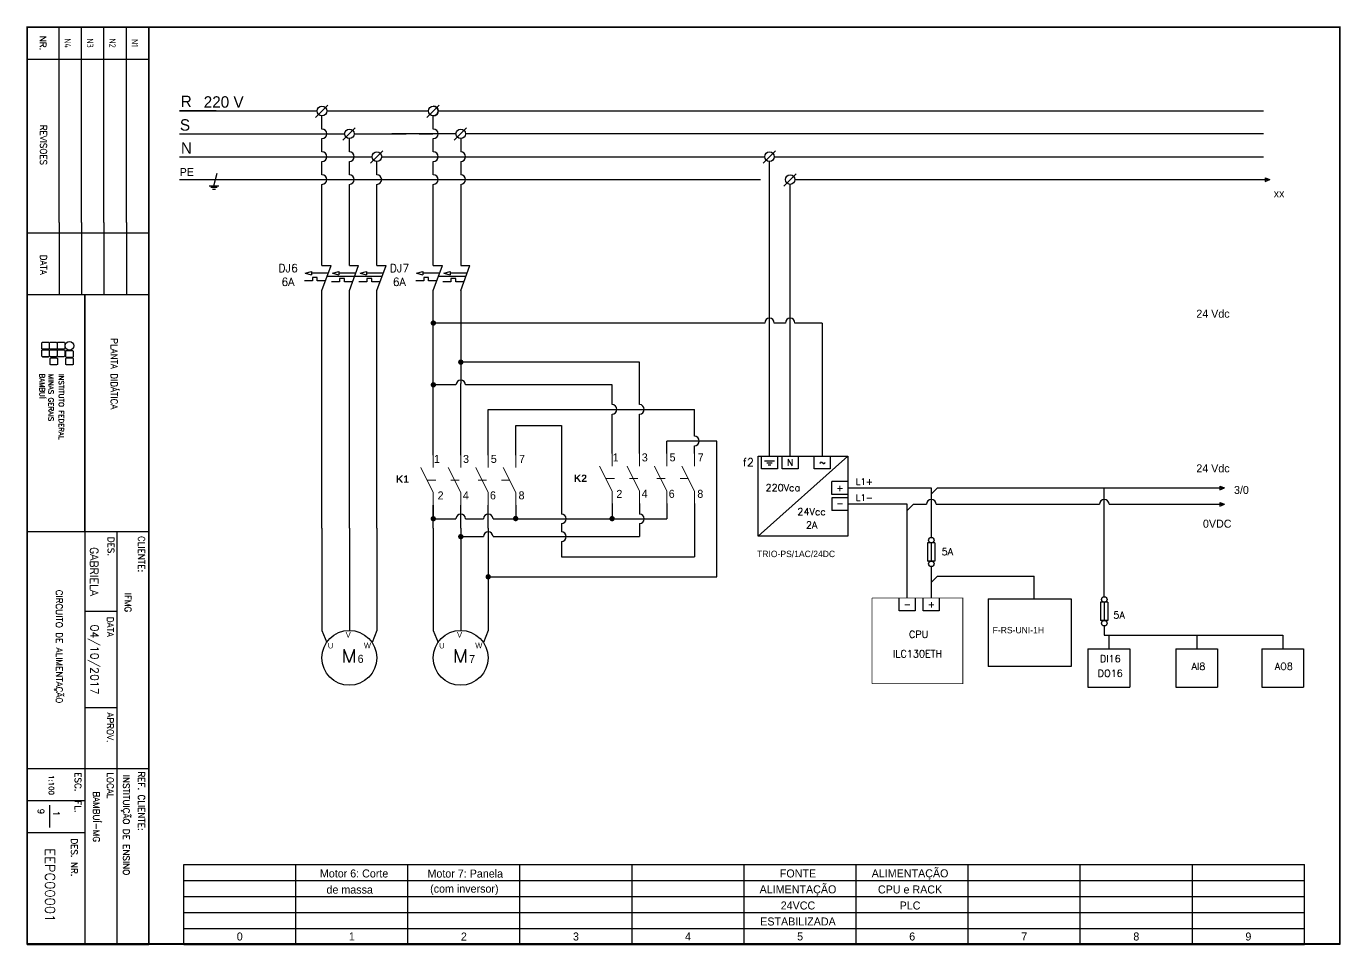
# Model space of a CAD drawing. Extents: x -2333 to 4564, y -5034 to 5704.
# Drawn here: x -2316 to 557, y 3540 to 5548 of the extents above; entities that cross this region are included whole.
import ezdxf
from ezdxf.enums import TextEntityAlignment as Align

# ---------------------------------------------------------------- set-up
doc = ezdxf.new("R2010")
doc.units = 0
doc.header["$LTSCALE"] = 10
doc.header["$MEASUREMENT"] = 0
doc.linetypes.add('DASHDOT', pattern=[25.4, 12.7, -6.35, 0, -6.35])
doc.linetypes.add('HIDDEN2', pattern=[4.7625, 3.175, -1.5875])
doc.layers.get('0').update_dxf_attribs({"linetype": 'CONTINUOUS'})
for name, color, linetype in [('2', 2, 'CONTINUOUS'), ('2T', 3, 'CONTINUOUS'), ('3', 12, 'CONTINUOUS'), ('7', 7, 'DASHDOT'), ('KADER', 2, 'CONTINUOUS'), ('LEG', 7, 'CONTINUOUS'), ('TRACADO', 2, 'HIDDEN2')]:
    doc.layers.add(name, color=color, linetype=linetype)
doc.layers.add('PDF2_Geometry', color=7, linetype='CONTINUOUS', true_color=0x008000)
doc.styles.add('HNSTYLE', font='HEIN.SHX', dxfattribs={"height": 3.5})
doc.styles.add('ROMANS', font='romans')
doc.styles.add('ROMANT', font='romant')
doc.styles.get("Standard").update_dxf_attribs({"font": 'ISO', "height": 2.5})

msp = doc.modelspace()

# ---------------------------------------------------------------- hatches: boundary and pattern name
at = {"layer": 'LEG', "linetype": 'Continuous', "transparency": 33554559}
for points in [[(-1420.54002, 4898.77356, 0.4146680619), (-1426.45216, 4904.6857), (-1426.45216, 4904.6857, 0.4146680619), (-1432.36429, 4898.77356), (-1432.36429, 4898.77356, 0.4146680619), (-1426.45216, 4892.86143), (-1426.45216, 4892.86143, 0.4146680619)], [(-1360.54375, 4813.33069, 0.4146680619), (-1366.45588, 4819.24283), (-1366.45588, 4819.24283, 0.4146680619), (-1372.36802, 4813.33069), (-1372.36802, 4813.33069, 0.4146680619), (-1366.45588, 4807.41856), (-1366.45588, 4807.41856, 0.4146680619)], [(-1420.51667, 4763.83472, 0.4146680619), (-1426.4288, 4769.74685), (-1426.4288, 4769.74685, 0.4146680619), (-1432.34094, 4763.83472), (-1432.34094, 4763.83472, 0.4146680619), (-1426.4288, 4757.92258), (-1426.4288, 4757.92258, 0.4146680619)], [(-1420.6468, 4471.0187, 0.4146680619), (-1426.55894, 4476.93083), (-1426.55894, 4476.93083, 0.4146680619), (-1432.47107, 4471.0187), (-1432.47107, 4471.0187, 0.4146680619), (-1426.55894, 4465.10656), (-1426.55894, 4465.10656, 0.4146680619)], [(-1240.62522, 4471.36857, 0.4146680619), (-1246.53736, 4477.2807), (-1246.53736, 4477.2807, 0.4146680619), (-1252.44949, 4471.36857), (-1252.44949, 4471.36857, 0.4146680619), (-1246.53736, 4465.45643), (-1246.53736, 4465.45643, 0.4146680619)], [(-1029.82596, 4471.20857, 0.4146680619), (-1035.7381, 4477.12071), (-1035.7381, 4477.12071, 0.4146680619), (-1041.65023, 4471.20857), (-1041.65023, 4471.20857, 0.4146680619), (-1035.7381, 4465.29643), (-1035.7381, 4465.29643, 0.4146680619)], [(-1360.60622, 4431.84121, 0.4146680619), (-1366.51835, 4437.75335), (-1366.51835, 4437.75335, 0.4146680619), (-1372.43049, 4431.84121), (-1372.43049, 4431.84121, 0.4146680619), (-1366.51835, 4425.92907), (-1366.51835, 4425.92907, 0.4146680619)], [(-1300.62758, 4344.04222, 0.4146680619), (-1306.53971, 4349.95435), (-1306.53971, 4349.95435, 0.4146680619), (-1312.45185, 4344.04222), (-1312.45185, 4344.04222, 0.4146680619), (-1306.53971, 4338.13008), (-1306.53971, 4338.13008, 0.4146680619)]]:
    msp.add_hatch(color=0, dxfattribs=at).paths.add_polyline_path(points)

# ---------------------------------------------------------------- linework, layer by layer
at = {"color": 0}
for p, q in [((-2314.60218, 5545.77034), (-2314.60218, 5360.27034)), ((-2244.60218, 5118.59963), (-2244.60218, 5545.77034)), ((-2195.60218, 5118.59963), (-2195.60218, 5545.77034)), ((-2146.60218, 5118.59963), (-2146.60218, 5545.77034)), ((-2097.60218, 5118.59963), (-2097.60218, 5545.77034)), ((-2048.60218, 3540.27034), (-2048.60218, 5545.77034)), ((555.39782, 3540.27034), (555.39782, 5545.77034)), ((-2314.60218, 5475.77034), (-2048.60218, 5475.77034)), ((-1684.08189, 5348.26831), (-1657.05313, 5375.29707)), ((-1440.68917, 5348.26831), (-1413.66041, 5375.29707)), ((-2314.60218, 5360.27034), (-2314.60218, 3540.27034)), ((-1624.08561, 5298.26831), (-1597.05686, 5325.29707)), ((-1380.69289, 5298.26831), (-1353.66414, 5325.29707)), ((-1564.08189, 5248.26831), (-1537.05313, 5275.29707)), ((-705.7734, 5248.26831), (-678.74464, 5275.29707)), ((-660.5893, 5198.26831), (-633.56054, 5225.29707)), ((-2244.60218, 5118.59963), (-2244.60218, 4961.09963)), ((-2195.60218, 5118.59963), (-2195.60218, 4961.09963)), ((-2146.60218, 5118.59963), (-2146.60218, 4961.09963)), ((-2097.60218, 5118.59963), (-2097.60218, 4961.09963)), ((-2314.60218, 5095.83787), (-2048.60218, 5095.83787)), ((-2314.60218, 4961.09963), (-2048.60218, 4961.09963)), ((-2188.60218, 4961.09963), (-2188.60218, 3540.27034)), ((-2188.60218, 4443.09963), (-2188.60218, 4961.09963)), ((-2314.60218, 4443.09963), (-2048.60218, 4443.09963)), ((-2118.60218, 4443.09963), (-2118.60218, 3540.27034)), ((-2118.60218, 4268.09963), (-2188.60218, 4268.09963)), ((-2188.60218, 4058.09963), (-2118.60218, 4058.09963)), ((-2314.60218, 3925.27034), (-2048.60218, 3925.27034)), ((-2314.60218, 3855.27034), (-2188.60218, 3855.27034)), ((-2265.60218, 3844.77034), (-2265.60218, 3795.77034)), ((-2314.60218, 3785.27034), (-2188.60218, 3785.27034)), ((-2314.60218, 3540.27034), (-2314.60218, 3540.27034)), ((-2314.60218, 3540.27034), (-2048.60218, 3540.27034))]:
    msp.add_line(p, q, dxfattribs=at)
at = {"color": 0, "const_width": 3.5}
msp.add_lwpolyline([(-2314.60218, 3541.53599), (555.39782, 3541.53599), (555.39782, 5545.77034), (-2314.60218, 5545.77034), (-2314.60218, 3541.53599)], dxfattribs=at)
at = {"color": 0}
for centre in [(-1669.89953, 5362.45067), (-1426.50681, 5362.45067), (-1609.90325, 5312.45067), (-1366.51053, 5312.45067), (-1549.89953, 5262.45067), (-691.59104, 5262.45067), (-646.40694, 5212.45067)]:
    msp.add_circle(centre, 10.5, dxfattribs=at)
for centre, start, end in [((-1426.50685, 5362.45063), 270, 90), ((-1426.50685, 5362.45063), 270, 90), ((-1669.89953, 5312.45067), 270, 90), ((-1426.50681, 5312.45067), 270, 90), ((-1669.89953, 5262.45067), 270, 90), ((-1609.90325, 5262.45067), 270, 90), ((-1426.50681, 5262.45067), 270, 90), ((-1366.51053, 5262.45067), 270, 90), ((-1669.89953, 5212.45067), 270, 90), ((-1609.90325, 5212.45067), 270, 90), ((-1549.89953, 5212.45067), 270, 90), ((-1426.50681, 5212.45067), 270, 90), ((-1366.51053, 5212.45067), 270, 90), ((-691.59104, 4898.81955), 0, 180), ((-646.40694, 4898.81955), 0, 180), ((-1366.51053, 4763.37668), 0, 180), ((-1035.72963, 4709.98448), 270, 90), ((-975.73335, 4709.98448), 270, 90), ((-855.72963, 4640.84223), 270, 90), ((-337.86892, 4502.75361), 0, 180), ((40.2517, 4502.75361), 0, 180), ((-1366.51053, 4470.83737), 0, 180), ((-1306.50681, 4470.83737), 0, 180), ((-1146.50681, 4470.83737), 270, 90), ((-975.73335, 4470.83737), 270, 90), ((-1306.50681, 4431.85232), 0, 180), ((-1146.50681, 4431.85232), 270, 90)]:
    msp.add_arc(centre, 10.5, start, end, dxfattribs=at)
at = {"layer": '2', "color": 0}
for p, q in [((-2314.60219, 5360.27034), (-2314.60219, 5545.77034)), ((-2314.60219, 5475.77034), (-2314.60219, 5545.77034)), ((-2244.60219, 5545.77034), (-2314.60219, 5545.77034)), ((-2314.60219, 3540.27034), (-2314.60219, 5360.27034)), ((-1426.50681, 5322.95067), (-1426.50681, 5351.95067)), ((-1426.50681, 5272.95067), (-1426.50681, 5301.95067)), ((-1366.51053, 5301.95067), (-1366.51053, 5272.95067)), ((-1426.50681, 5222.95067), (-1426.50681, 5251.95067)), ((-1366.51053, 5251.95067), (-1366.51053, 5222.95067)), ((-1366.51053, 5201.95067), (-1366.51053, 5024.58771)), ((388.41241, 5212.45067), (401.36241, 5212.45067)), ((391.91241, 5216.47567), (391.91241, 5208.42567)), ((391.91241, 5216.47567), (402.23741, 5212.45067)), ((391.91241, 5208.42567), (402.23741, 5212.45067)), ((-1706.69365, 5007.73967), (-1692.75883, 5011.44884)), ((-1706.69365, 5007.69438), (-1692.75883, 5003.98521)), ((-1692.75883, 5011.44884), (-1692.75883, 5003.98521)), ((-1669.89953, 4969.77244), (-1649.9484, 5024.58771)), ((-1646.69587, 5007.73967), (-1632.76105, 5011.44884)), ((-1646.69587, 5007.69438), (-1632.76105, 5003.98521)), ((-1632.76105, 5011.44884), (-1632.76105, 5003.98521)), ((-1596.09255, 5007.71703), (-1632.76105, 5007.71703)), ((-1609.90325, 4969.77244), (-1589.95213, 5024.58771)), ((-1586.69959, 5007.73967), (-1572.76477, 5011.44884)), ((-1586.69959, 5007.69438), (-1572.76477, 5003.98521)), ((-1572.76477, 5011.44884), (-1572.76477, 5003.98521)), ((-1536.09628, 5007.71703), (-1572.76477, 5007.71703)), ((-1549.90698, 4969.77244), (-1529.95585, 5024.58771)), ((-1463.30093, 5007.73967), (-1449.36611, 5011.44884)), ((-1463.30093, 5007.69438), (-1449.36611, 5003.98521)), ((-1449.36611, 5011.44884), (-1449.36611, 5003.98521)), ((-1426.50681, 4969.77244), (-1406.55568, 5024.58771)), ((-1403.30315, 5007.73967), (-1389.36833, 5011.44884)), ((-1403.30315, 5007.69438), (-1389.36833, 5003.98521)), ((-1389.36833, 5011.44884), (-1389.36833, 5003.98521)), ((-1352.69983, 5007.71703), (-1389.36833, 5007.71703)), ((-1366.51053, 4969.77244), (-1346.55941, 5024.58771)), ((-1690.66411, 4991.38373), (-1708.16407, 4991.38373)), ((-1680.16414, 4998.38372), (-1690.66411, 4998.38372)), ((-1690.66411, 4998.38372), (-1690.66411, 4991.38373)), ((-1680.16414, 4991.38373), (-1680.16414, 4998.38372)), ((-1662.03366, 4991.38373), (-1680.16414, 4991.38373)), ((-1631.5171, 4989.05041), (-1649.01705, 4989.05041)), ((-1621.01712, 4996.05039), (-1631.5171, 4996.05039)), ((-1631.5171, 4996.05039), (-1631.5171, 4989.05041)), ((-1621.01712, 4989.05041), (-1621.01712, 4996.05039)), ((-1602.88665, 4989.05041), (-1621.01712, 4989.05041)), ((-1571.52082, 4989.05041), (-1589.02078, 4989.05041)), ((-1561.02085, 4996.05039), (-1571.52082, 4996.05039)), ((-1571.52082, 4996.05039), (-1571.52082, 4989.05041)), ((-1561.02085, 4989.05041), (-1561.02085, 4996.05039)), ((-1542.89037, 4989.05041), (-1561.02085, 4989.05041)), ((-1447.27139, 4991.38373), (-1464.77135, 4991.38373)), ((-1436.77142, 4998.38372), (-1447.27139, 4998.38372)), ((-1447.27139, 4998.38372), (-1447.27139, 4991.38373)), ((-1436.77142, 4991.38373), (-1436.77142, 4998.38372)), ((-1418.64094, 4991.38373), (-1436.77142, 4991.38373)), ((-1388.12438, 4989.05041), (-1405.62433, 4989.05041)), ((-1377.6244, 4996.05039), (-1388.12438, 4996.05039)), ((-1388.12438, 4996.05039), (-1388.12438, 4989.05041)), ((-1377.6244, 4989.05041), (-1377.6244, 4996.05039)), ((-1359.49393, 4989.05041), (-1377.6244, 4989.05041)), ((-1426.50681, 4609.98448), (-1426.50681, 4969.77244)), ((-1366.51053, 4969.77244), (-1366.51053, 4766.28108)), ((-576.40694, 4898.81955), (-576.40694, 4607.97661)), ((-646.40694, 4607.97661), (-646.40694, 4847.3052)), ((-691.59104, 4607.97661), (-691.59104, 4675.05971)), ((-520.13801, 4607.97661), (-716.40694, 4432.97661)), ((-716.40694, 4607.97661), (-520.13801, 4607.97661)), ((-716.40694, 4432.97661), (-716.40694, 4607.97661)), ((-709.09104, 4580.19961), (-709.09104, 4607.97661)), ((-702.79104, 4597.67735), (-680.39104, 4597.67735)), ((-674.09104, 4607.97661), (-674.09104, 4580.19961)), ((-663.90694, 4580.19961), (-663.90694, 4607.97661)), ((-628.90694, 4607.97661), (-628.90694, 4580.19961)), ((-593.93816, 4580.19961), (-593.93816, 4607.97661)), ((-558.93816, 4607.97661), (-558.93816, 4580.19961)), ((-520.13801, 4607.97661), (-520.13801, 4432.97661)), ((-674.09104, 4580.19961), (-709.09104, 4580.19961)), ((-697.19104, 4593.38335), (-685.99104, 4593.38335)), ((-694.39104, 4588.65402), (-688.79104, 4588.65402)), ((-628.90694, 4580.19961), (-663.90694, 4580.19961)), ((-558.93816, 4580.19961), (-593.93816, 4580.19961)), ((-555.13801, 4524.31111), (-555.13801, 4552.08811)), ((-520.13801, 4552.08811), (-555.13801, 4552.08811)), ((292.89026, 4542.22461), (292.89026, 4534.17461)), ((292.89026, 4542.22461), (303.21526, 4538.19961)), ((-520.13801, 4524.31111), (-555.13801, 4524.31111)), ((-555.13801, 4516.64211), (-555.13801, 4488.86511)), ((-520.13801, 4516.64211), (-555.13801, 4516.64211)), ((-520.13801, 4538.19961), (-350.71037, 4538.19961)), ((-350.71037, 4538.19961), (-337.86892, 4538.19961)), ((-337.86892, 4538.19961), (-337.86892, 4430.33286)), ((-324.17585, 4538.19961), (289.39026, 4538.19961)), ((-324.17585, 4538.19961), (-278.20425, 4538.19961)), ((289.39026, 4538.19961), (302.34026, 4538.19961)), ((292.89026, 4534.17461), (303.21526, 4538.19961)), ((-520.13801, 4488.86511), (-555.13801, 4488.86511)), ((-390.36892, 4408.78316), (-390.36892, 4489.06054)), ((-376.67585, 4502.75361), (-348.36892, 4502.75361)), ((-376.67585, 4502.75361), (-348.36892, 4502.75361)), ((-327.36892, 4502.75361), (29.7517, 4502.75361)), ((50.7517, 4502.75361), (289.39026, 4502.75361)), ((289.39026, 4502.75361), (302.34026, 4502.75361)), ((292.89026, 4506.77861), (292.89026, 4498.72861)), ((292.89026, 4506.77861), (303.21526, 4502.75361)), ((292.89026, 4498.72861), (303.21526, 4502.75361)), ((-1669.89953, 4450.19283), (-1669.89953, 4226.41155)), ((-1609.90325, 4450.19283), (-1610.06406, 4226.94208)), ((-1549.89953, 4450.19283), (-1549.89953, 4226.41155)), ((-1426.50681, 4450.19283), (-1426.50681, 4226.41155)), ((-1366.51053, 4450.19283), (-1366.67134, 4226.94208)), ((-1306.50681, 4450.19283), (-1306.50681, 4226.41155)), ((-520.13801, 4432.97661), (-716.40694, 4432.97661)), ((-390.36892, 4297.71461), (-390.36892, 4408.78316)), ((-329.86892, 4418.33286), (-345.86892, 4418.33286)), ((-345.86892, 4418.33286), (-345.86892, 4378.33286)), ((-337.86892, 4418.33286), (-337.86892, 4378.33286)), ((-337.86892, 4418.33286), (-337.86892, 4378.33286)), ((-329.86892, 4418.33286), (-329.86892, 4378.33286)), ((-329.86892, 4378.33286), (-345.86892, 4378.33286)), ((-337.86892, 4366.33286), (-337.86892, 4297.71461)), ((-407.86892, 4269.93761), (-407.86892, 4297.71461)), ((-372.86892, 4297.71461), (-372.86892, 4269.93761)), ((-355.40014, 4269.93761), (-355.40014, 4297.71461)), ((-320.40014, 4297.71461), (-320.40014, 4269.93761)), ((-213.78902, 4295.58973), (-213.78902, 4148.26589)), ((-31.84695, 4295.58973), (-31.84695, 4148.26589)), ((48.2517, 4288.60718), (32.2517, 4288.60718)), ((32.2517, 4288.60718), (32.2517, 4248.60718)), ((40.2517, 4288.60718), (40.2517, 4248.60718)), ((48.2517, 4288.60718), (48.2517, 4248.60718)), ((-372.86892, 4269.93761), (-407.86892, 4269.93761)), ((-320.40014, 4269.93761), (-355.40014, 4269.93761)), ((-1669.89953, 4226.41155), (-1659.4171, 4200.76757)), ((-1549.89953, 4226.41155), (-1560.32085, 4200.19142)), ((-1426.50681, 4226.41155), (-1416.02438, 4200.76757)), ((-1306.50681, 4226.41155), (-1316.92813, 4200.19142)), ((48.2517, 4248.60718), (32.2517, 4248.60718)), ((4.66858, 4186.76626), (4.66858, 4103.07498)), ((95.83482, 4186.76626), (95.83482, 4103.07498)), ((196.70248, 4186.76626), (196.70248, 4103.07498)), ((287.86872, 4186.76626), (287.86872, 4103.07498)), ((384.9166, 4186.76626), (384.9166, 4103.07498)), ((476.08285, 4186.76626), (476.08285, 4103.07498)), ((4.66858, 4103.07498), (95.83482, 4103.07498)), ((196.70248, 4103.07498), (287.86872, 4103.07498)), ((384.9166, 4103.07498), (476.08285, 4103.07498)), ((-2314.60219, 3925.27034), (-2314.60219, 3540.27034)), ((-2048.60219, 3540.27034), (-2314.60219, 3540.27034))]:
    msp.add_line(p, q, dxfattribs=at)
at = {"layer": '2', "color": 0, "linetype": 'Continuous'}
for p, q in [((-1906.0896, 5198.45067), (-1899.0896, 5226.45067)), ((-1916.5896, 5198.45067), (-1895.5896, 5198.45067)), ((-1899.0896, 5194.95067), (-1913.0896, 5194.95067)), ((-1909.5896, 5191.45067), (-1902.5896, 5191.45067)), ((-702.09104, 4898.81955), (-1426.50681, 4898.81955))]:
    msp.add_line(p, q, dxfattribs=at)
at = {"layer": '2', "color": 0}
for centre, radius in [((-337.86892, 4424.33286), 6), ((-337.86892, 4372.33286), 6), ((40.2517, 4294.60718), 6), ((-1610.19662, 4166.94223), 60), ((-1366.8039, 4166.94223), 60), ((40.2517, 4242.60718), 6)]:
    msp.add_circle(centre, radius, dxfattribs=at)
for points in [[(-1620.24172, 4186.22458), (-1623.24172, 4185.6714), (-1608.73147, 4156.07425), (-1611.93902, 4156.06475)], [(-1623.24172, 4156.32487), (-1620.24172, 4156.32487), (-1623.24172, 4185.6714), (-1620.24172, 4186.22458)], [(-1611.93902, 4156.06475), (-1608.73147, 4156.07425), (-1600.59902, 4186.30511), (-1597.59902, 4185.76111)], [(-1597.59902, 4185.76111), (-1600.59902, 4186.30511), (-1597.59902, 4156.23975), (-1600.59902, 4156.23975)], [(-1376.849, 4186.22458), (-1379.849, 4185.6714), (-1365.33875, 4156.07425), (-1368.5463, 4156.06475)], [(-1379.849, 4156.32487), (-1376.849, 4156.32487), (-1379.849, 4185.6714), (-1376.849, 4186.22458)], [(-1368.5463, 4156.06475), (-1365.33875, 4156.07425), (-1357.2063, 4186.30511), (-1354.2063, 4185.76111)], [(-1354.2063, 4185.76111), (-1357.2063, 4186.30511), (-1354.2063, 4156.23975), (-1357.2063, 4156.23975)]]:
    msp.add_trace(points, dxfattribs=at)
at = {"layer": '3', "color": 0}
for p, q in [((-2314.60219, 3540.27034), (-2314.60219, 3540.27034)), ((-2314.60218, 3540.27034), (-2314.60218, 3540.27034))]:
    msp.add_line(p, q, dxfattribs=at)
at = {"layer": '7', "color": 0, "ltscale": 10}
for p, q in [((-1981.31781, 5212.45067), (-656.90694, 5212.45067)), ((-635.90694, 5212.45067), (388.41241, 5212.45067))]:
    msp.add_line(p, q, dxfattribs=at)
at = {"layer": 'KADER', "color": 0}
for p, q in [((-1972.18615, 3715.27034), (477.81385, 3715.27034)), ((-1972.18615, 3540.27034), (-1972.18615, 3715.27034)), ((-1727.18615, 3575.27034), (-1727.18615, 3715.27034)), ((-1482.18615, 3575.27034), (-1482.18615, 3715.27034)), ((-1237.18615, 3575.27034), (-1237.18615, 3715.27034)), ((-992.18615, 3575.27034), (-992.18615, 3715.27034)), ((-992.18615, 3575.27034), (-992.18615, 3715.27034)), ((-747.18615, 3575.27034), (-747.18615, 3715.27034)), ((-502.18615, 3575.27034), (-502.18615, 3715.27034)), ((-257.18615, 3575.27034), (-257.18615, 3715.27034)), ((-12.18615, 3575.27034), (-12.18615, 3715.27034)), ((232.81385, 3575.27034), (232.81385, 3715.27034)), ((477.81385, 3540.27034), (477.81385, 3715.27034)), ((-1972.18615, 3680.27034), (477.81385, 3680.27034)), ((-1727.18615, 3540.27034), (-1727.18615, 3680.27034)), ((-1972.18615, 3645.27034), (477.81385, 3645.27034)), ((-1972.18615, 3610.27034), (477.81385, 3610.27034)), ((-1972.18615, 3575.27034), (477.81385, 3575.27034)), ((-1727.18615, 3540.27034), (-1727.18615, 3575.27034)), ((-1482.18615, 3540.27034), (-1482.18615, 3575.27034)), ((-1237.18615, 3540.27034), (-1237.18615, 3575.27034)), ((-992.18615, 3540.27034), (-992.18615, 3575.27034)), ((-747.18615, 3540.27034), (-747.18615, 3575.27034)), ((-502.18615, 3540.27034), (-502.18615, 3575.27034)), ((-257.18615, 3540.27034), (-257.18615, 3575.27034)), ((-12.18615, 3540.27034), (-12.18615, 3575.27034)), ((232.81385, 3540.27034), (232.81385, 3575.27034))]:
    msp.add_line(p, q, dxfattribs=at)
at = {"layer": 'LEG', "color": 0}
for p, q in [((-2314.60219, 5360.27034), (-2314.60219, 5545.77034)), ((-2244.60219, 5545.77034), (-2314.60219, 5545.77034)), ((-2314.60219, 5360.27034), (-2314.60219, 3540.27034)), ((-324.17585, 4538.19961), (-337.86892, 4524.50654)), ((-376.67585, 4502.75361), (-390.36892, 4489.06054)), ((-324.17588, 4345.31107), (-337.86895, 4331.618))]:
    msp.add_line(p, q, dxfattribs=at)
at = {"layer": 'LEG', "linetype": 'Continuous'}
for p, q in [((555.39782, 5545.77034), (-2314.60218, 5545.77034)), ((-2048.60218, 5545.77034), (-2244.60219, 5545.77034)), ((-2048.60218, 5545.77034), (-2048.60218, 3540.27034)), ((555.39782, 5545.77034), (-2048.60218, 5545.77034)), ((-1901.31781, 5362.45067), (-1981.31781, 5362.45067)), ((-1981.31781, 5362.45067), (-1794.39517, 5362.45067)), ((-1669.89953, 5322.95067), (-1669.89953, 5351.95067)), ((-1669.89953, 5272.95067), (-1669.89953, 5301.95067)), ((-1609.90325, 5272.95067), (-1609.90325, 5301.95067)), ((-1981.31781, 5262.45067), (-1674.39517, 5262.45067)), ((-1674.39517, 5262.45067), (-1560.39953, 5262.45067)), ((-1539.39953, 5262.45067), (-1317.00681, 5262.45067)), ((-1317.00681, 5262.45067), (-702.09104, 5262.45067)), ((-681.09104, 5262.45067), (388.41241, 5262.45067)), ((-1669.89953, 5222.95067), (-1669.89953, 5251.95067)), ((-1609.90325, 5222.95067), (-1609.90325, 5251.95067)), ((-1549.89953, 5222.95067), (-1549.89953, 5251.95067)), ((-691.59104, 4675.05971), (-691.59104, 5251.95067)), ((-1906.0896, 5198.45067), (-1902.5896, 5212.45067)), ((-1669.89953, 5024.58771), (-1669.89953, 5201.95067)), ((-1609.90325, 5024.58771), (-1609.90325, 5201.95067)), ((-1549.89953, 5024.58771), (-1549.89953, 5201.95067)), ((-1426.50681, 5024.58771), (-1426.50681, 5201.95067)), ((-646.40694, 4847.3052), (-646.40694, 5201.95067)), ((-1656.08883, 5007.71703), (-1692.75883, 5007.71703)), ((-1412.69611, 5007.71703), (-1449.36611, 5007.71703)), ((-1669.89953, 4450.19283), (-1669.89953, 4969.77244)), ((-1609.90325, 4450.19283), (-1609.90325, 4969.77244)), ((-1549.89953, 4450.19283), (-1549.89953, 4969.79291)), ((-656.90694, 4898.81955), (-681.09104, 4898.81955)), ((-576.40694, 4898.81955), (-635.90694, 4898.81955)), ((-2282.35585, 4855.64495), (-2281.14454, 4856.85491)), ((-2281.14454, 4856.85491), (-2267.06823, 4856.85491)), ((-2267.06823, 4856.85491), (-2266.1493, 4854.93567)), ((-2265.36805, 4855.64495), (-2264.15674, 4856.85491)), ((-2264.15674, 4856.85491), (-2250.08043, 4856.85491)), ((-2250.08043, 4856.85491), (-2249.1615, 4854.93567)), ((-2248.38328, 4855.64495), (-2247.17196, 4856.85491)), ((-2247.17196, 4856.85491), (-2233.09565, 4856.85491)), ((-2233.09565, 4856.85491), (-2232.17673, 4854.93567)), ((-2282.35585, 4842.41889), (-2282.35585, 4855.64495)), ((-2280.68507, 4841.41755), (-2282.35585, 4842.41889)), ((-2282.35585, 4839.35612), (-2281.14454, 4840.56608)), ((-2282.35585, 4826.13006), (-2282.35585, 4839.35612)), ((-2281.14454, 4840.56608), (-2267.06823, 4840.56608)), ((-2268.02893, 4841.41755), (-2280.68507, 4841.41755)), ((-2280.68507, 4841.41755), (-2268.02893, 4841.41755)), ((-2268.02893, 4841.41755), (-2280.68507, 4841.41755)), ((-2266.1493, 4842.37717), (-2268.02893, 4841.41755)), ((-2267.06823, 4840.56608), (-2266.1493, 4838.64684)), ((-2266.1493, 4854.93567), (-2266.1493, 4842.37717)), ((-2266.1493, 4838.64684), (-2266.1493, 4826.08834)), ((-2265.36805, 4842.41889), (-2265.36805, 4855.64495)), ((-2263.69727, 4841.41755), (-2265.36805, 4842.41889)), ((-2265.36805, 4839.35612), (-2264.15674, 4840.56608)), ((-2265.36805, 4826.13006), (-2265.36805, 4839.35612)), ((-2264.15674, 4840.56608), (-2250.08043, 4840.56608)), ((-2251.04113, 4841.41755), (-2263.69727, 4841.41755)), ((-2249.1615, 4842.37717), (-2251.04113, 4841.41755)), ((-2250.08043, 4840.56608), (-2249.1615, 4838.64684)), ((-2249.1615, 4854.93567), (-2249.1615, 4842.37717)), ((-2249.1615, 4838.64684), (-2249.1615, 4826.08834)), ((-2248.38328, 4842.41889), (-2248.38328, 4855.64495)), ((-2246.7125, 4841.41755), (-2248.38328, 4842.41889)), ((-2248.38328, 4839.35612), (-2247.17196, 4840.56608)), ((-2248.38328, 4826.13006), (-2248.38328, 4839.35612)), ((-2247.17196, 4840.56608), (-2233.09565, 4840.56608)), ((-2234.05635, 4841.41755), (-2246.7125, 4841.41755)), ((-2232.17673, 4842.37717), (-2234.05635, 4841.41755)), ((-2233.09565, 4840.56608), (-2232.17673, 4838.64684)), ((-2232.17673, 4854.93567), (-2232.17673, 4842.37717)), ((-2232.17673, 4838.64684), (-2232.17673, 4826.08834)), ((-2229.88482, 4837.90659), (-2228.67351, 4839.11655)), ((-2229.88482, 4824.68053), (-2229.88482, 4837.90659)), ((-2228.67351, 4839.11655), (-2214.5972, 4839.11655)), ((-2214.5972, 4839.11655), (-2213.67827, 4837.19731)), ((-2213.67827, 4837.19731), (-2213.67827, 4824.63881)), ((-2280.68507, 4825.12872), (-2282.35585, 4826.13006)), ((-2268.02893, 4825.12872), (-2280.68507, 4825.12872)), ((-2280.68507, 4825.12872), (-2268.02893, 4825.12872)), ((-2268.02893, 4825.12872), (-2280.68507, 4825.12872)), ((-2266.1493, 4826.08834), (-2268.02893, 4825.12872)), ((-2263.69727, 4825.12872), (-2265.36805, 4826.13006)), ((-2264.50627, 4821.61776), (-2263.29496, 4822.82772)), ((-2264.50627, 4808.3917), (-2264.50627, 4821.61776)), ((-2262.83549, 4807.39036), (-2264.50627, 4808.3917)), ((-2251.04113, 4825.12872), (-2263.69727, 4825.12872)), ((-2263.29496, 4822.82772), (-2249.21865, 4822.82772)), ((-2250.17935, 4807.39036), (-2262.83549, 4807.39036)), ((-2249.1615, 4826.08834), (-2251.04113, 4825.12872)), ((-2248.29972, 4808.34998), (-2250.17935, 4807.39036)), ((-2249.21865, 4822.82772), (-2248.29972, 4820.90848)), ((-2246.7125, 4825.12872), (-2248.38328, 4826.13006)), ((-2248.29972, 4820.90848), (-2248.29972, 4808.34998)), ((-2234.05635, 4825.12872), (-2246.7125, 4825.12872)), ((-2232.17673, 4826.08834), (-2234.05635, 4825.12872)), ((-2228.21404, 4823.67919), (-2229.88482, 4824.68053)), ((-2229.88482, 4821.61776), (-2228.67351, 4822.82772)), ((-2229.88482, 4808.3917), (-2229.88482, 4821.61776)), ((-2228.21404, 4807.39036), (-2229.88482, 4808.3917)), ((-2228.67351, 4822.82772), (-2214.5972, 4822.82772)), ((-2215.5579, 4823.67919), (-2228.21404, 4823.67919)), ((-2215.5579, 4807.39036), (-2228.21404, 4807.39036)), ((-2213.67827, 4824.63881), (-2215.5579, 4823.67919)), ((-2213.67827, 4808.34998), (-2215.5579, 4807.39036)), ((-2214.5972, 4822.82772), (-2213.67827, 4820.90848)), ((-2213.67827, 4820.90848), (-2213.67827, 4808.34998)), ((-975.73335, 4813.37668), (-1366.51053, 4813.37668)), ((-975.73335, 4720.48448), (-975.73335, 4813.37668)), ((-1377.01053, 4763.37668), (-1426.50681, 4763.37668)), ((-1366.51053, 4609.98448), (-1366.51053, 4766.28108)), ((-1035.72963, 4763.37668), (-1356.01053, 4763.37668)), ((-1035.72963, 4720.48448), (-1035.72963, 4763.37668)), ((-1306.50681, 4609.98448), (-1306.50681, 4709.98448)), ((-1306.50681, 4709.98448), (-855.72963, 4709.98448)), ((-1035.72963, 4613.37668), (-1035.72963, 4699.48448)), ((-975.73335, 4613.37668), (-975.73335, 4699.48448)), ((-855.72963, 4651.34223), (-855.72963, 4709.98448)), ((-1246.50681, 4609.98448), (-1246.50681, 4674.98448)), ((-1246.50681, 4674.98448), (-1146.50681, 4674.98448)), ((-1146.50681, 4674.98448), (-1146.50681, 4481.33737)), ((-806.50681, 4640.84223), (-915.72963, 4640.84223)), ((-915.72963, 4613.37668), (-915.72963, 4640.84223)), ((-855.72963, 4613.37668), (-855.72963, 4630.34223)), ((-806.50681, 4343.92392), (-806.50681, 4640.84223)), ((40.2517, 4300.60718), (40.2517, 4538.19961)), ((-1426.50681, 4450.19283), (-1426.50681, 4500.83737)), ((-1426.50681, 4500.83737), (-1426.50681, 4470.83737)), ((-1366.51053, 4450.19283), (-1366.51053, 4500.83737)), ((-1306.50681, 4450.19283), (-1306.50681, 4500.83737)), ((-1246.50681, 4500.83737), (-1246.50681, 4470.83737)), ((-1035.72963, 4504.22957), (-1035.72963, 4470.83737)), ((-975.73335, 4504.22957), (-975.73335, 4481.33737)), ((-915.72963, 4504.22957), (-915.72963, 4470.83737)), ((-855.72963, 4504.22957), (-855.72963, 4387.81453)), ((-390.36892, 4502.75361), (-520.13801, 4502.75361)), ((-390.36892, 4489.06054), (-390.36892, 4502.75361)), ((-1426.50681, 4470.83737), (-1377.01053, 4470.83737)), ((-1356.01053, 4470.83737), (-1317.00681, 4470.83737)), ((-1296.00681, 4470.83737), (-1035.72963, 4470.83737)), ((-1146.50681, 4460.33737), (-1146.50681, 4442.35232)), ((-1035.72963, 4470.83737), (-915.72963, 4470.83737)), ((-975.73335, 4460.33737), (-975.73335, 4431.85232)), ((-1366.51367, 4431.85232), (-1317.00681, 4431.85232)), ((-1306.50681, 4445.84223), (-1306.50681, 4420.84223)), ((-1296.00681, 4431.85232), (-975.73335, 4431.85232)), ((-1306.50681, 4420.84223), (-1306.50681, 4415.84223)), ((-1146.50681, 4421.35232), (-1146.50681, 4387.81453)), ((-1146.50681, 4387.81453), (-855.72963, 4387.81453)), ((-1306.50681, 4343.92392), (-806.50681, 4343.92392)), ((-324.17588, 4345.31107), (-113.24539, 4345.31107)), ((-113.24539, 4297.71461), (-113.24539, 4345.31107)), ((-213.78902, 4295.58973), (-31.84695, 4295.58973)), ((40.2517, 4236.60718), (40.2517, 4216.76626)), ((40.2517, 4216.76626), (50.2517, 4216.76626)), ((50.2517, 4216.76626), (50.2517, 4186.76626)), ((50.2517, 4216.76626), (242.2856, 4216.76626)), ((242.2856, 4216.76626), (242.2856, 4186.76626)), ((242.2856, 4216.76626), (430.49972, 4216.76626)), ((430.49972, 4216.76626), (430.49972, 4186.76626)), ((4.66858, 4186.76626), (95.83482, 4186.76626)), ((196.70248, 4186.76626), (287.86872, 4186.76626)), ((384.9166, 4186.76626), (476.08285, 4186.76626)), ((-31.84695, 4148.26589), (-213.78902, 4148.26589)), ((-1972.18615, 3540.27034), (-2048.60218, 3540.27034)), ((-1972.18615, 3540.27034), (477.81385, 3540.27034)), ((555.39782, 3540.27034), (477.81385, 3540.27034))]:
    msp.add_line(p, q, dxfattribs=at)
at = {"layer": 'LEG'}
for p, q in [((-1901.31781, 5362.45067), (-1795.4294, 5362.45067)), ((-1794.39517, 5362.45067), (-1680.39953, 5362.45067)), ((-1659.39953, 5362.45067), (-1538.39517, 5362.45067)), ((-1538.39517, 5362.45067), (-1437.00681, 5362.45067)), ((-1416.00681, 5362.45067), (388.41241, 5362.45067)), ((-1478.39889, 5312.45067), (-1517.40421, 5312.45067)), ((-1427.48831, 5312.45067), (-1478.39889, 5312.45067)), ((-1377.01053, 5312.45067), (-1427.48831, 5312.45067)), ((388.41241, 5312.45067), (-1356.01053, 5312.45067)), ((-1669.89953, 5024.58771), (-1649.9484, 5024.58771)), ((-1609.90325, 5024.58771), (-1589.95213, 5024.58771)), ((-1549.90698, 5024.58771), (-1529.95585, 5024.58771)), ((-1426.50681, 5024.58771), (-1406.55568, 5024.58771)), ((-1366.51053, 5024.58771), (-1346.55941, 5024.58771))]:
    msp.add_line(p, q, dxfattribs=at)
at = {"layer": 'LEG', "linetype": 'ByBlock'}
for p, q in [((-1598.60541, 5000.81302), (-1658.60168, 5000.81302)), ((-1538.60913, 5000.81302), (-1598.60541, 5000.81302)), ((-1355.21269, 5000.81302), (-1415.20896, 5000.81302))]:
    msp.add_line(p, q, dxfattribs=at)
at = {"layer": 'LEG', "color": 0, "const_width": 1.75}
for points in [[(-467.31698, 4297.71461), (-467.31698, 4110.36658)], [(-467.31698, 4297.71461), (-268.99498, 4297.71461), (-268.99498, 4110.36658), (-467.31698, 4110.36658)]]:
    msp.add_lwpolyline(points, dxfattribs=at)
at = {"layer": 'LEG', "linetype": 'Continuous'}
msp.add_circle((-2222.09179, 4848.92331), 9.52286, dxfattribs=at)
at = {"layer": 'PDF2_Geometry', "color": 7, "linetype": 'Continuous', "lineweight": 18}
for points in [[(-1426.50681, 4609.98448), (-1426.50681, 4582.69768)], [(-1366.51053, 4609.98448), (-1366.51053, 4582.69768)], [(-1306.50681, 4609.98448), (-1306.50681, 4582.69768)], [(-1246.50681, 4609.98448), (-1246.50681, 4582.69768)], [(-1035.72963, 4613.37668), (-1035.72963, 4586.08988)], [(-975.73335, 4613.37668), (-975.73335, 4586.08988)], [(-915.72963, 4613.37668), (-915.72963, 4586.08988)], [(-855.72963, 4613.37668), (-855.72963, 4586.08988)], [(-1453.79361, 4582.69768), (-1426.50681, 4528.12417), (-1426.50681, 4500.83737)], [(-1393.79733, 4582.69768), (-1366.51053, 4528.12417), (-1366.51053, 4500.83737)], [(-1333.79361, 4582.69768), (-1306.50681, 4528.12417), (-1306.50681, 4500.83737)], [(-1273.79352, 4582.69768), (-1246.50681, 4528.12417), (-1246.50681, 4500.83737)], [(-1063.01643, 4586.08988), (-1035.72963, 4531.51637), (-1035.72963, 4504.22957)], [(-1003.02015, 4586.08988), (-975.73335, 4531.51637), (-975.73335, 4504.22957)], [(-943.01643, 4586.08988), (-915.72963, 4531.51637), (-915.72963, 4504.22957)], [(-883.01634, 4586.08988), (-855.72963, 4531.51637), (-855.72963, 4504.22957)], [(-1439.24067, 4555.41088), (-1421.0495, 4555.41088)], [(-1388.33994, 4555.41088), (-1370.14877, 4555.41088)], [(-1328.33621, 4555.41088), (-1310.14504, 4555.41088)], [(-1277.43176, 4555.41088), (-1259.24058, 4555.41088)], [(-1048.46349, 4558.80308), (-1030.27232, 4558.80308)], [(-997.56276, 4558.80308), (-979.37159, 4558.80308)], [(-937.55903, 4558.80308), (-919.36786, 4558.80308)], [(-886.65457, 4558.80308), (-868.4634, 4558.80308)]]:
    msp.add_lwpolyline(points, dxfattribs=at)
at = {"layer": 'TRACADO', "color": 0, "linetype": 'ByBlock'}
for p, q in [((-1981.31781, 5312.45067), (-1734.39889, 5312.45067)), ((-1734.39889, 5312.45067), (-1692.14212, 5312.45067)), ((-1692.14212, 5312.45067), (-1675.4294, 5312.45067)), ((-1675.4294, 5312.45067), (-1620.40325, 5312.45067)), ((-1599.40325, 5312.45067), (-1498.60725, 5312.45067))]:
    msp.add_line(p, q, dxfattribs=at)
at = {"layer": 'TRACADO', "color": 0}
for p, q in [((-1517.40421, 5312.45067), (-1478.39889, 5312.45067)), ((-1457.39889, 5312.45067), (-1427.48831, 5312.45067))]:
    msp.add_line(p, q, dxfattribs=at)

# ---------------------------------------------------------------- texts
at = {"color": 0, "style": 'ROMANS'}
msp.add_text('NR.', height=14, rotation=270, dxfattribs=at).set_placement((-2279.60218, 5510.77034), align=Align.MIDDLE)
for s, p in [('REVISOES', (-2285.78132, 5288.19988)), ('DATA', (-2285.78432, 5026.34077))]:
    msp.add_text(s, height=14, rotation=270, dxfattribs=at).set_placement(p, align=Align.CENTER)
for s, height, p in [('PLANTA DIDÁTICA', 14, (-2131.17287, 4865.66377)), ('BAMBUÍ', 11.2, (-2287.27695, 4788.33258)), ('MINAS GERAIS', 11.2, (-2267.70793, 4787.58732)), ('INSTITUTO FEDERAL', 11.2, (-2245.34363, 4787.50491)), ('DES.', 14, (-2137.97358, 4431.35513)), ('CLIENTE:', 14, (-2071.49554, 4433.25578)), ('CIRCUITO DE ALIMENTAÇÃO', 14, (-2251.35388, 4315.80802)), ('IFMG', 14, (-2100.87247, 4309.24358)), ('DATA', 14, (-2139.87295, 4256.49493)), ('APROV.', 14, (-2139.87295, 4047.42295)), ('ESC.  FL.', 14, (-2210.14973, 3916.63411)), ('LOCAL', 14, (-2139.87295, 3916.63411)), ('INSTITUIÇÃO DE ENSINO', 14, (-2104.64485, 3911.27436)), ('REF. CLIENTE:', 14, (-2071.49554, 3918.53477)), ('BAMBUÍ-MG', 14, (-2169.94631, 3874.98703)), ('9', 14, (-2291.15368, 3837.1455)), ('1', 14, (-2257.82152, 3832.6046)), ('DES. NR.', 14, (-2218.42965, 3772.18438))]:
    msp.add_text(s, height=height, rotation=270, dxfattribs=at).set_placement(p)
at = {"color": 0}
for tag, p in [('N4', (-2225.90589, 5510.77034)), ('N3', (-2176.90589, 5510.77034)), ('N2', (-2127.90589, 5510.77034)), ('N1', (-2078.90589, 5510.77034))]:
    msp.add_attdef(tag, text='', height=14, rotation=270, dxfattribs=at).set_placement(p, align=Align.MIDDLE)
at = {"color": 0, "style": 'ROMANS'}
for tag, text, height, p in [('GABRIELA', 'FRANCISCO', 17.5, (-2168.16151, 4355.59963)), ('1:100', '', 11.2, (-2261.55727, 3888.87034))]:
    msp.add_attdef(tag, text=text, height=height, rotation=270, dxfattribs=at).set_placement(p, align=Align.MIDDLE)
at = {"color": 0, "style": 'ROMANS', "flags": 8}
msp.add_attdef('04/10/2017', text='04/10/04', height=17.5, rotation=270, dxfattribs=at).set_placement((-2168.16151, 4163.09963), align=Align.MIDDLE)
at = {"color": 0, "ltscale": 3, "style": 'ROMANT'}
msp.add_attdef('EEPC00001', text='', height=21, rotation=270, dxfattribs=at).set_placement((-2264.41914, 3669.76048), align=Align.MIDDLE)
at = {"layer": '2', "color": 0}
for s, height, style, p in [('R', 25, 'HNSTYLE', (-1978.73595, 5370.78626)), ('220 V', 25, 'HNSTYLE', (-1928.51371, 5369.5627)), ('S', 25, 'HNSTYLE', (-1980.57483, 5319.39673)), ('N', 25, 'HNSTYLE', (-1978.27461, 5268.91346)), ('DJ6', 17.5, 'ROMANS', (-1765.36576, 5010.21942)), ('DJ7', 17.5, 'ROMANS', (-1521.97304, 5010.21942)), ('6A', 17.5, 'ROMANS', (-1758.84232, 4980.00765)), ('6A', 17.5, 'ROMANS', (-1515.4496, 4980.00765)), ('6A', 17.5, 'ROMANS', (-1515.4496, 4980.00765)), ('f2', 17.5, 'ROMANS', (-749.90164, 4585.64158)), ('L1+', 14, 'ROMANS', (-503.0898, 4545.19961)), ('L1-', 14, 'ROMANS', (-503.0898, 4510.19961))]:
    msp.add_text(s, height=height, dxfattribs=dict(at, style=style)).set_placement(p)
at = {"layer": '2', "color": 0, "style": 'ROMANS'}
for s, height, p in [('N', 14, (-646.294, 4586.97661)), ('~', 14, (-575.68177, 4586.97661)), ('220Vca', 15.4, (-662.38372, 4531.10137)), ('+', 14, (-537.63801, 4531.08811)), ('24Vcc', 15.4, (-599.59644, 4478.60137)), ('-', 14, (-537.63801, 4497.86511)), ('2A', 15.4, (-599.59644, 4449.47305)), ('5A', 15.4, (-302.73176, 4391.37528)), ('-', 14, (-390.36892, 4276.71461)), ('+', 14, (-337.78719, 4276.71461)), ('5A', 15.4, (72.77949, 4253.11216)), ('CPU', 15.4, (-365.65819, 4210.58453)), ('ILC130ETH', 15.4, (-367.95022, 4167.99947)), ('DI16', 15.4, (53.40782, 4157.14773)), ('DO16', 15.4, (53.40782, 4125.59208)), ('AI8', 15.4, (246.24367, 4140.53949)), ('AO8', 15.4, (432.73876, 4140.53949))]:
    msp.add_text(s, height=height, dxfattribs=at).set_placement(p, align=Align.CENTER)
at = {"layer": '2T', "color": 0, "style": 'HNSTYLE'}
for s, p in [('PE', (-1965.44747, 5228.90902)), ('xx', (422.36116, 5182.06597)), ('24 Vdc', (277.89239, 4919.5496)), ('1', (-1418.59851, 4601.69873)), ('3', (-1354.99919, 4601.70788)), ('5', (-1294.33033, 4601.68367)), ('7', (-1232.74298, 4601.68367)), ('1', (-1027.82133, 4605.09093)), ('3', (-964.22201, 4605.10008)), ('5', (-903.55315, 4605.07587)), ('7', (-841.9658, 4605.07587)), ('24 Vdc', (277.89239, 4581.47191)), ('3/0', (340.10504, 4534.26404)), ('2', (-1410.64184, 4522.05591)), ('4', (-1355.43149, 4522.05723)), ('6', (-1296.20348, 4522.06408)), ('8', (-1233.66174, 4522.06408)), ('2', (-1019.86466, 4525.4481)), ('4', (-964.65431, 4525.44942)), ('6', (-905.4263, 4525.45627)), ('8', (-842.88456, 4525.45627)), ('0VDC', (287.20111, 4460.17269)), ('6', (-1585.46027, 4164.7951)), ('7', (-1341.76497, 4164.26666)), ('ALIMENTAÇÃO', (-384.3289, 3695.56241)), ('Motor 6: Corte ', (-1596.49779, 3695.56241)), ('Motor 7: Panela ', (-1353.42746, 3695.69433)), ('FONTE', (-629.3289, 3695.56241)), ('de massa', (-1609.3289, 3660.56241)), ('(com inversor)', (-1358.71955, 3660.15595)), ('ALIMENTAÇÃO', (-629.3289, 3660.56241)), ('CPU e RACK', (-384.3289, 3660.56241)), ('24VCC', (-629.3289, 3625.56241)), ('PLC', (-384.3289, 3625.56241)), ('ESTABILIZADA', (-629.3289, 3590.56241)), ('0', (-1849.68615, 3557.77034)), ('1', (-1604.68615, 3557.77034)), ('2', (-1359.68615, 3557.77034)), ('3', (-1114.68615, 3557.77034)), ('4', (-869.68615, 3557.77034)), ('5', (-624.68615, 3557.77034)), ('6', (-379.68615, 3557.77034)), ('7', (-134.68615, 3557.77034)), ('8', (110.31385, 3557.77034)), ('9', (355.31385, 3557.77034))]:
    msp.add_text(s, height=17.5, dxfattribs=at).set_placement(p, align=Align.MIDDLE)
for s, height, p in [('TRIO-PS/1AC/24DC', 14, (-718.7435, 4387.07714)), ('F-RS-UNI-1H', 14, (-203.78204, 4220.51117)), ('U', 12, (-1657.12831, 4187.46183)), ('U', 12, (-1413.73559, 4187.46183))]:
    msp.add_text(s, height=height, dxfattribs=at).set_placement(p)
for p in [(-1612.50797, 4211.29612), (-1369.11525, 4211.29612)]:
    msp.add_text('V', height=12, dxfattribs=at).set_placement(p, align=Align.CENTER)
for p in [(-1562.67075, 4187.93999), (-1319.27803, 4187.93999)]:
    msp.add_text('W', height=12, dxfattribs=at).set_placement(p, align=Align.RIGHT)
at = {"layer": 'LEG', "linetype": 'Continuous', "char_height": 16.1030847, "attachment_point": 1, "style": 'HNSTYLE'}
for s, insert in [('{\\fArial|b1|i0|c0|p34;K1}', (-1508.3691, 4565.63204)), ('{\\fArial|b1|i0|c0|p34;K2}', (-1119.32317, 4567.47026))]:
    msp.add_mtext_dynamic_manual_height_columns(s, width=36.0196472, gutter_width=80.51542, heights=[0], dxfattribs=dict(at, insert=insert))

doc.saveas('drawing.dxf')
